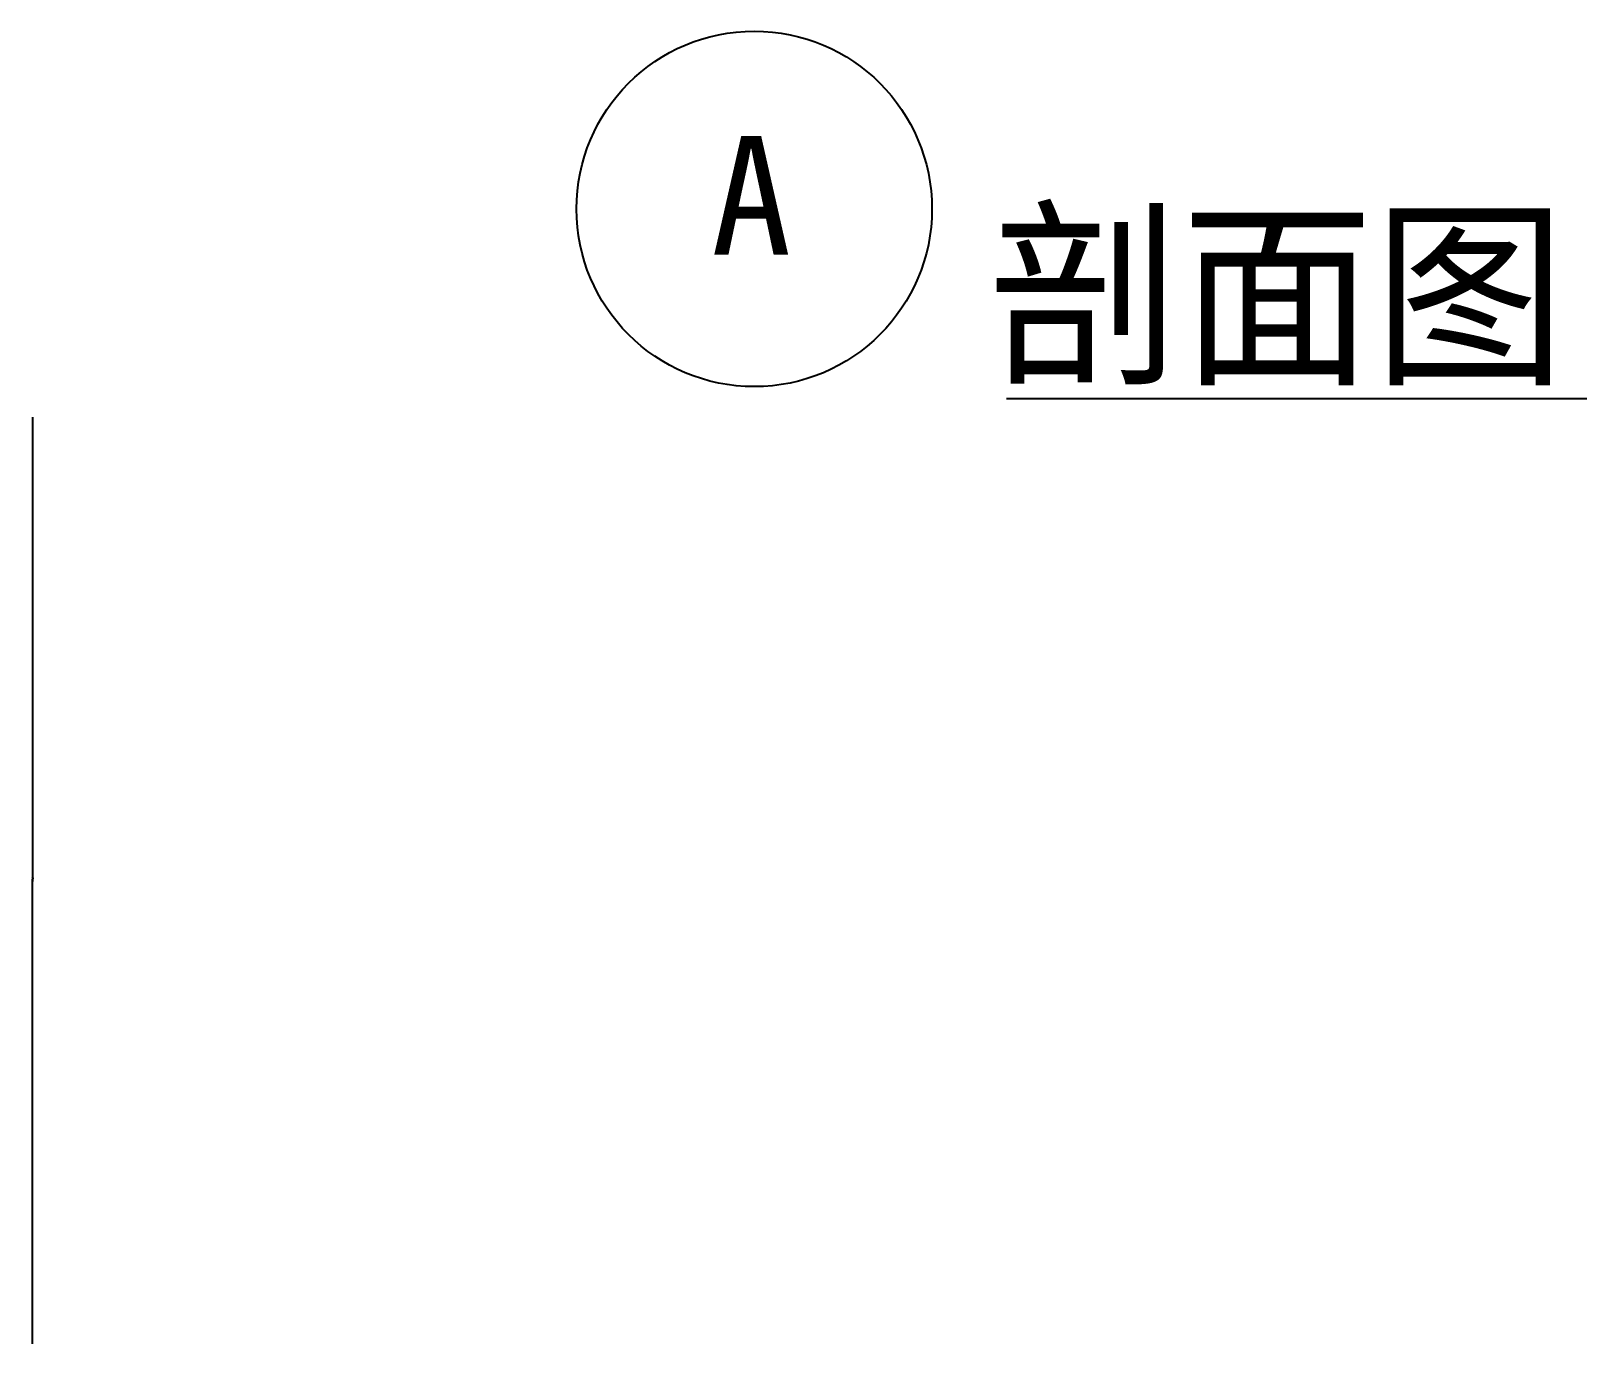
# Model space of a CAD drawing. Header units: metres. Extents: x 284 to 5327, y 183 to 6858.
# Drawn here: x 4147 to 4934, y 3759 to 4424 of the extents above; entities that cross this region are included whole.
import ezdxf

# ---------------------------------------------------------------- set-up
doc = ezdxf.new("R2010")
doc.units = ezdxf.units.M
doc.layers.add('DIM', color=3, linetype='Continuous')
doc.layers.add('TEXT', color=3, linetype='Continuous')
doc.dimstyles.get("Standard").update_dxf_attribs({"dimtxt": 2.5, "dimasz": 2.5, "dimexe": 1.25, "dimexo": 0.625, "dimtad": 1, "dimcen": 2.5, "dimazin": 3, "dimtfac": 1, "dimtmove": 0, "dimatfit": 3})

# ---------------------------------------------------------------- blocks, each defined once
blk = doc.blocks.new('*D4')
for p, q in [((4147.3, 4228.14), (4147.3, 3993.55)), ((4147.05, 3993.55), (4146.8, 3993.55)), ((4147.3, 3758.96), (4147.3, 3993.55)), ((4147.3, 3993.55), (4147.3, 3993.55)), ((4147.55, 3993.55), (4147.8, 3993.55))]:
    blk.add_line(p, q)
at = {"layer": 'Defpoints'}
for p in [(4147.3, 4228.14), (4147.3, 3993.55), (4147.3, 3758.96)]:
    blk.add_point(p, dxfattribs=at)
at = {"layer": 'DIM', "insert": (4147.3, 3994.675), "char_height": 1, "attachment_point": 5}
blk.add_mtext('30', dxfattribs=at)

msp = doc.modelspace()

# ---------------------------------------------------------------- linework, layer by layer
at = {"layer": 'TEXT'}
msp.add_line((4640.5, 4237.51), (4934.38, 4237.51), dxfattribs=at)
msp.add_circle((4512.72, 4333.59), 90, dxfattribs=at)

# ---------------------------------------------------------------- texts
at = {"layer": 'DIM'}
msp.add_text('A', height=60, dxfattribs=at).set_placement((4490.78, 4310.43))
at = {"layer": 'TEXT'}
msp.add_text('剖面图', height=75, dxfattribs=at).set_placement((4631.3, 4252.52))

# ---------------------------------------------------------------- dimensions: what is measured, and where the dimension line sits
at = {"layer": 'DIM'}
dim = msp.add_linear_dim(base=(4147.3, 3993.55), p1=(4147.3, 4228.14), p2=(4147.3, 3758.96), text='30', dimstyle='Standard', dxfattribs=at)
dim.commit()
dim.dimension.update_dxf_attribs({"geometry": '*D4', "text_midpoint": (4147.3, 3994.675)})

doc.saveas('drawing.dxf')
